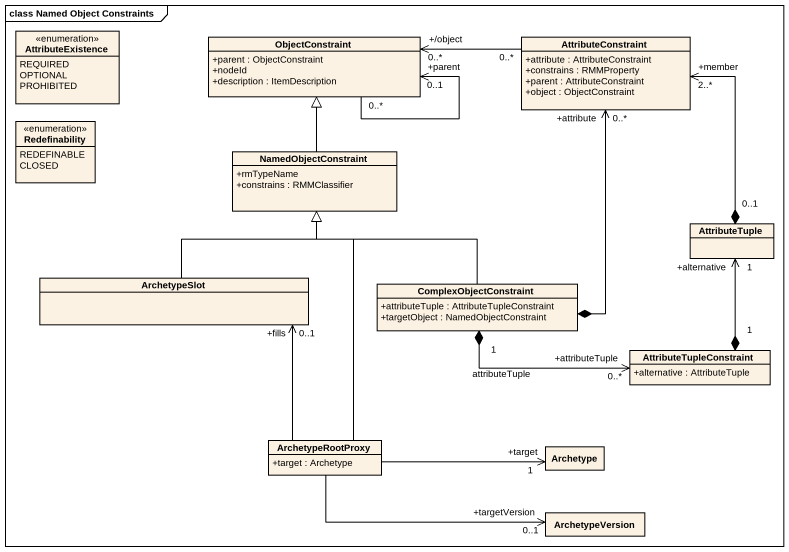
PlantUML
@startuml
mainframe class Named Object Constraints
hide circle
hide empty members
skinparam classAttributeIconSize 0
enum AttributeExistence {
  REQUIRED
  OPTIONAL
  PROHIBITED
}
class ObjectConstraint {
  +parent : ObjectConstraint
  +nodeId
  +description : ItemDescription
}
class AttributeConstraint {
  +attribute : AttributeConstraint
  +constrains : RMMProperty
  +parent : AttributeConstraint
  +object : ObjectConstraint
}
enum Redefinability {
  REDEFINABLE
  CLOSED
}
class NamedObjectConstraint {
  +rmTypeName
  +constrains : RMMClassifier
}
class AttributeTuple
class ArchetypeSlot
class ComplexObjectConstraint {
  +attributeTuple : AttributeTupleConstraint
  +targetObject : NamedObjectConstraint
}
class AttributeTupleConstraint {
  +alternative : AttributeTuple
}
class ArchetypeRootProxy {
  +target : Archetype
}
class Archetype
class ArchetypeVersion
ObjectConstraint "0..*" --> "+parent\n0..1" ObjectConstraint
AttributeConstraint "0..*" -left-> "+/object\n0..*" ObjectConstraint
AttributeConstraint "+attribute\n0..*" <--* ComplexObjectConstraint
NamedObjectConstraint -up-|> ObjectConstraint
AttributeTuple "0..1" *-up-> "+member\n2..*" AttributeConstraint
ArchetypeSlot -up-|> NamedObjectConstraint
ComplexObjectConstraint -up-|> NamedObjectConstraint
ComplexObjectConstraint "1" *-right-> "+attributeTuple\n0..*" AttributeTupleConstraint : attributeTuple
AttributeTupleConstraint "1" *-up-> "+alternative\n1" AttributeTuple
ArchetypeRootProxy -up-|> NamedObjectConstraint
ArchetypeRootProxy -up-> "+fills\n0..1" ArchetypeSlot
ArchetypeRootProxy -right-> "+target\n1" Archetype
ArchetypeRootProxy -right-> "+targetVersion\n0..1" ArchetypeVersion
@enduml
